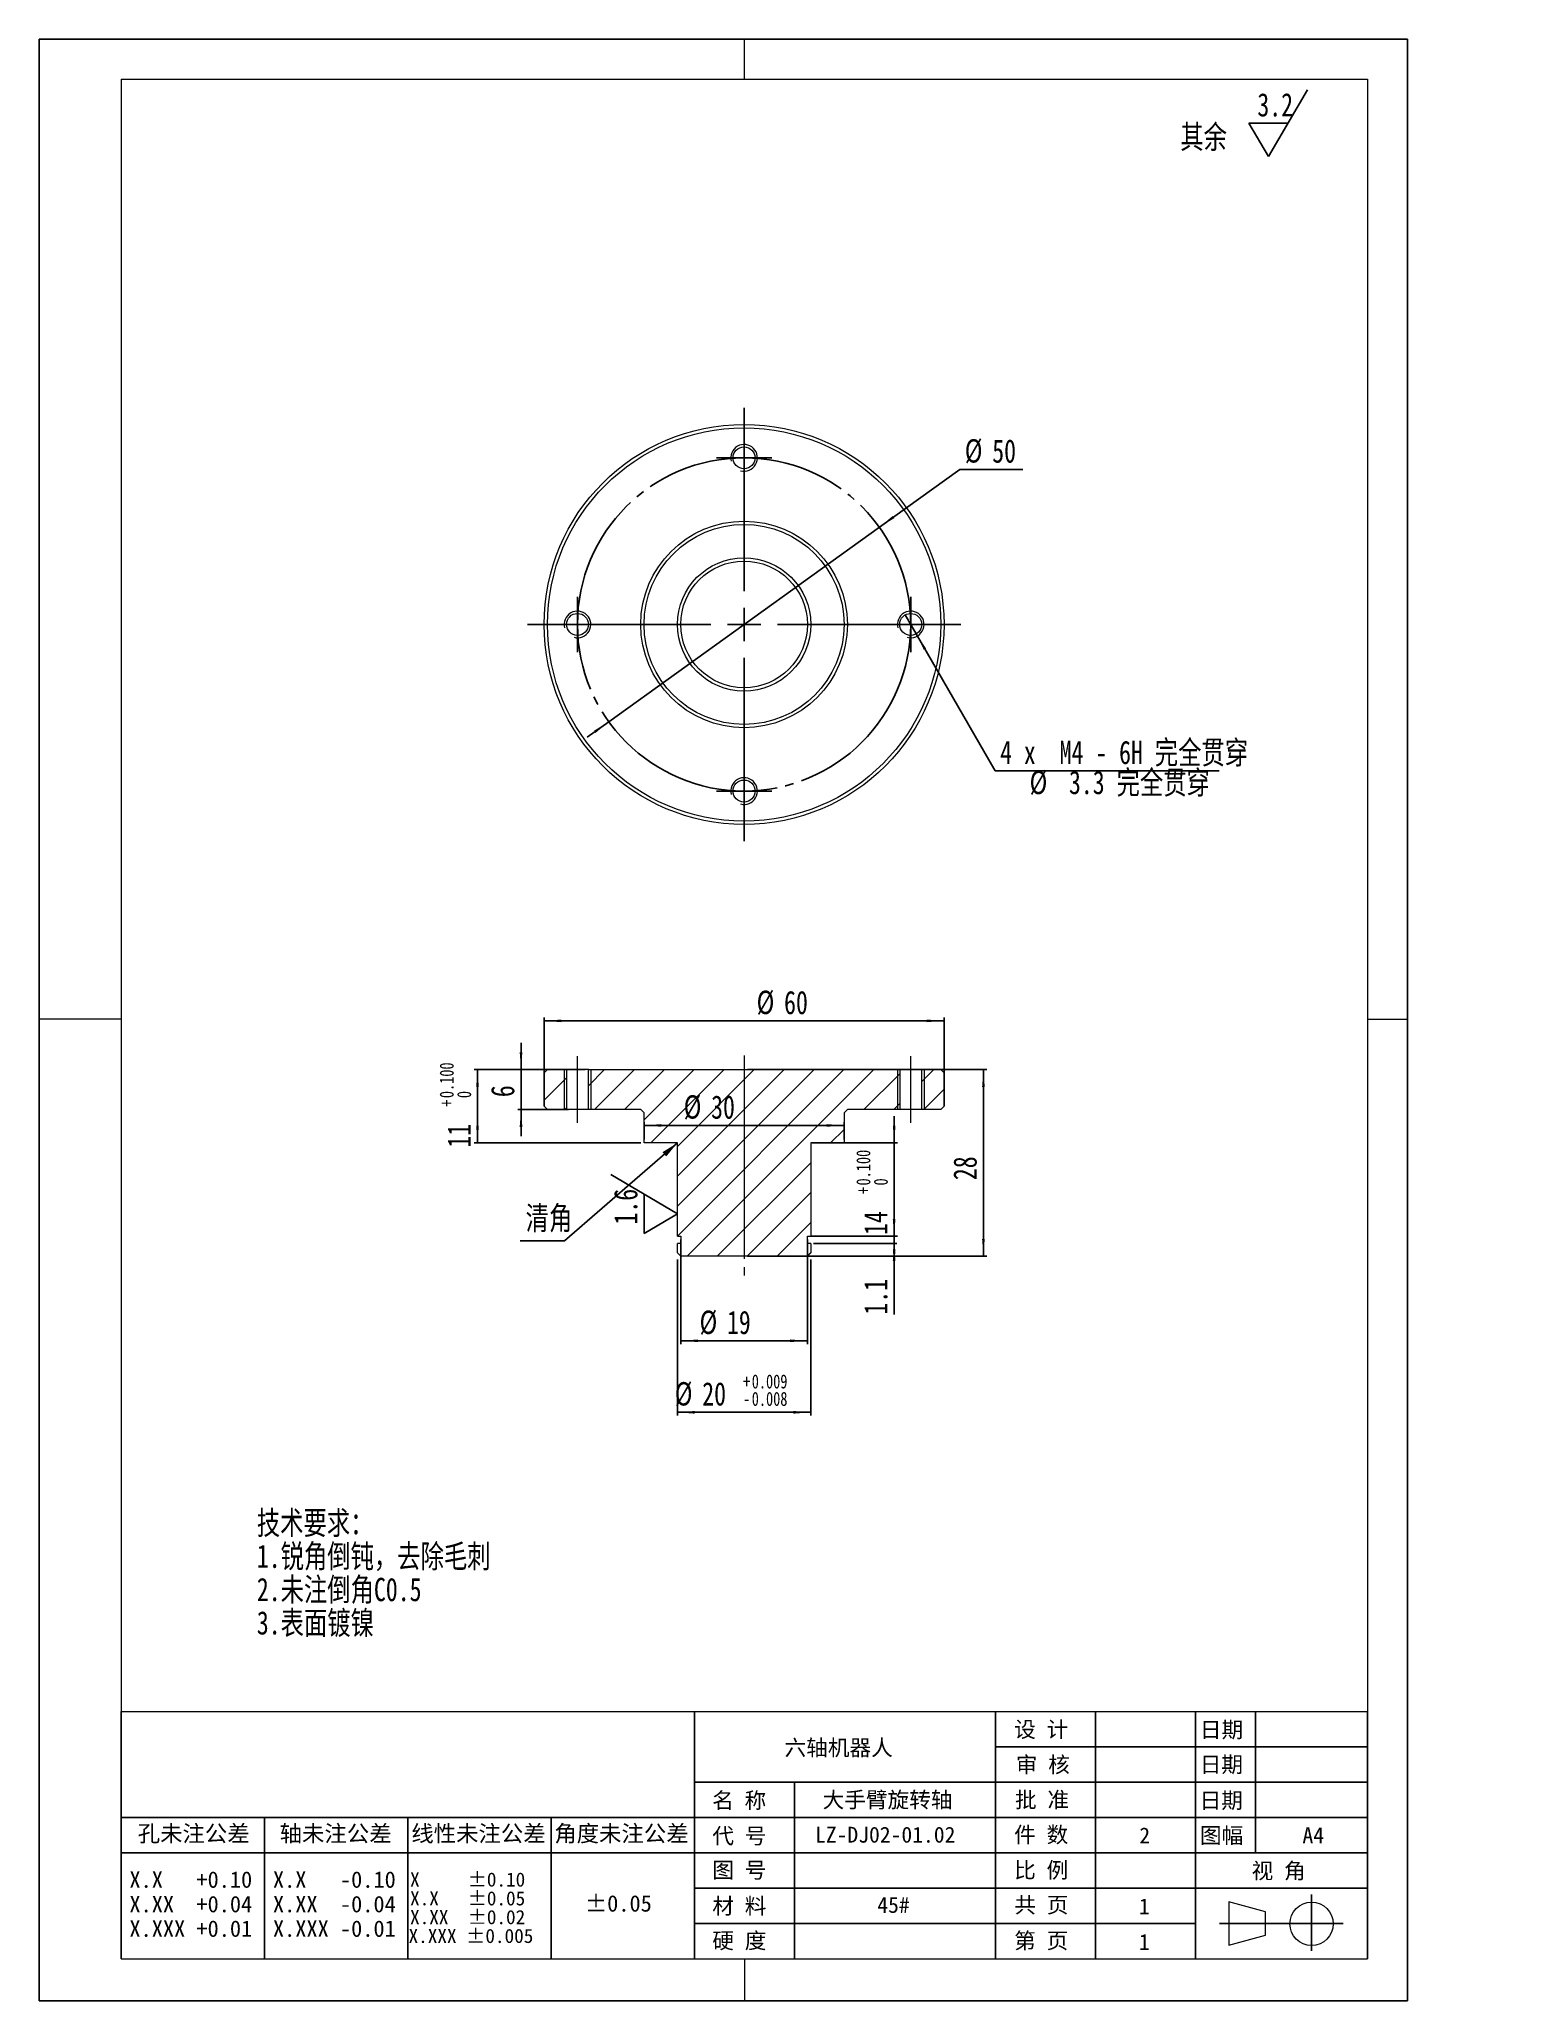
# Model space of a CAD drawing. Header units: millimetres. Extents: x 2 to 226, y 2 to 296.
import ezdxf

# ---------------------------------------------------------------- set-up
doc = ezdxf.new("R2010")
doc.units = ezdxf.units.MM
doc.linetypes.add('SLD-中心线', pattern=[34.29, 30.48, -1.27, 1.27, -1.27])
doc.linetypes.add('SLD-实线', pattern=[0])
for name, color, linetype in [('FORMAT', 7, 'SLD-实线'), ('SLD-0', 179, 'SLD-实线'), ('中心线层', 1, 'SLD-中心线'), ('图框', 7, 'SLD-实线'), ('文字层', 3, 'SLD-实线'), ('标注层', 96, 'SLD-实线')]:
    doc.layers.add(name, color=color, linetype=linetype)
doc.layers.add('粗实线', color=7, linetype='SLD-实线', lineweight=15)
doc.styles.add('SLDTEXTSTYLE0', font='HYSWLONGFANGSONG.TTF', dxfattribs={"bigfont": 'bigfont'})
doc.styles.add('SLDTEXTSTYLE1', font='SIMSUN.TTC')
doc.styles.add('SLDTEXTSTYLE2', font='SIMSUN.TTC', dxfattribs={"bigfont": 'bigfont'})
doc.styles.add('SLDTEXTSTYLE3', font='HYSWLONGFANGSONG.TTF')
doc.styles.get("Standard").update_dxf_attribs({"font": 'HYSWLONGFANGSONG.TTF'})
doc.dimstyles.new('SLDDIMSTYLE0', dxfattribs={"dimtxt": 3.5, "dimasz": 2.6, "dimexe": 0, "dimexo": 0.0625, "dimgap": 0.875, "dimtad": 0, "dimtih": 1, "dimtoh": 1, "dimdec": 3, "dimrnd": 1e-09, "dimzin": 12, "dimdsep": 46, "dimtxsty": 'SLDTEXTSTYLE3', "dimsah": 1, "dimcen": 0, "dimadec": 0, "dimazin": 3, "dimtfac": 1, "dimtdec": 3, "dimtmove": 0, "dimatfit": 3, "dimfxl": 0, "dimfrac": 2, "dimtolj": 1, "dimtzin": 12, "dimarcsym": 0})
doc.dimstyles.new('SLDDIMSTYLE1', dxfattribs={"dimtxt": 3.5, "dimasz": 2.6, "dimexe": 0, "dimexo": 0.0625, "dimgap": 0.875, "dimtad": 0, "dimtih": 1, "dimtoh": 1, "dimdec": 0, "dimrnd": 1e-09, "dimzin": 12, "dimdsep": 46, "dimtxsty": 'SLDTEXTSTYLE3', "dimblk1": 'NONE', "dimsah": 1, "dimcen": 0, "dimadec": 0, "dimazin": 3, "dimtfac": 1, "dimtdec": 3, "dimtmove": 0, "dimatfit": 3, "dimldrblk": 'NONE', "dimfxl": 0, "dimfrac": 2, "dimtolj": 1, "dimtzin": 12, "dimarcsym": 0})
doc.dimstyles.new('SLDDIMSTYLE2', dxfattribs={"dimtxt": 3.5, "dimasz": 2.6, "dimexe": 0, "dimexo": 0.0625, "dimgap": 0.875, "dimtad": 0, "dimtih": 1, "dimtoh": 1, "dimdec": 3, "dimrnd": 1e-09, "dimzin": 12, "dimdsep": 46, "dimtxsty": 'SLDTEXTSTYLE3', "dimsah": 1, "dimcen": 0.09, "dimadec": 0, "dimazin": 3, "dimtol": 1, "dimtp": 0.009, "dimtm": 0.008, "dimtfac": 1, "dimtdec": 3, "dimtofl": 0, "dimtmove": 0, "dimatfit": 3, "dimfxl": 0, "dimfrac": 2, "dimtolj": 1, "dimarcsym": 0})
doc.dimstyles.new('SLDDIMSTYLE3', dxfattribs={"dimtxt": 3.5, "dimasz": 2.6, "dimexe": 0, "dimexo": 0.0625, "dimgap": 0.875, "dimtad": 0, "dimtih": 1, "dimtoh": 1, "dimdec": 3, "dimrnd": 1e-09, "dimzin": 12, "dimdsep": 46, "dimtxsty": 'SLDTEXTSTYLE3', "dimsah": 1, "dimcen": 0.09, "dimadec": 0, "dimazin": 3, "dimtfac": 1, "dimtdec": 3, "dimtofl": 0, "dimtmove": 0, "dimatfit": 3, "dimfxl": 0, "dimfrac": 2, "dimtolj": 1, "dimtzin": 12, "dimarcsym": 0})
doc.dimstyles.new('SLDDIMSTYLE4', dxfattribs={"dimtxt": 3.5, "dimasz": 2.6, "dimexe": 0, "dimexo": 0.0625, "dimgap": 0.875, "dimtad": 1, "dimdec": 3, "dimrnd": 1e-09, "dimzin": 12, "dimdsep": 46, "dimtxsty": 'SLDTEXTSTYLE3', "dimsah": 1, "dimcen": 0.09, "dimadec": 0, "dimazin": 3, "dimtfac": 1, "dimtdec": 3, "dimtmove": 0, "dimatfit": 0, "dimfxl": 0, "dimfrac": 2, "dimtolj": 1, "dimtzin": 12, "dimarcsym": 0})
doc.dimstyles.new('SLDDIMSTYLE5', dxfattribs={"dimtxt": 3.5, "dimasz": 2.6, "dimexe": 0, "dimexo": 0.0625, "dimgap": 0.875, "dimtad": 1, "dimdec": 3, "dimrnd": 1e-09, "dimzin": 12, "dimdsep": 46, "dimtxsty": 'SLDTEXTSTYLE3', "dimsah": 1, "dimcen": 0.09, "dimadec": 0, "dimazin": 3, "dimtfac": 1, "dimtdec": 3, "dimtofl": 0, "dimtmove": 0, "dimatfit": 3, "dimfxl": 0, "dimfrac": 2, "dimtolj": 1, "dimtzin": 12, "dimarcsym": 0})
doc.dimstyles.new('SLDDIMSTYLE6', dxfattribs={"dimtxt": 3.5, "dimasz": 2.6, "dimexe": 0, "dimexo": 0.0625, "dimgap": 0.875, "dimtad": 1, "dimdec": 3, "dimrnd": 1e-09, "dimzin": 12, "dimdsep": 46, "dimtxsty": 'SLDTEXTSTYLE3', "dimsah": 1, "dimcen": 0.09, "dimadec": 0, "dimazin": 3, "dimtol": 1, "dimtp": 0.1, "dimtfac": 1, "dimtdec": 3, "dimtmove": 0, "dimatfit": 0, "dimfxl": 0, "dimfrac": 2, "dimtolj": 1, "dimtzin": 0, "dimarcsym": 0})
doc.dimstyles.new('SLDDIMSTYLE7', dxfattribs={"dimtxt": 3.5, "dimasz": 2.6, "dimexe": 0, "dimexo": 0.0625, "dimgap": 0.875, "dimtad": 1, "dimdec": 3, "dimrnd": 1e-09, "dimzin": 12, "dimdsep": 46, "dimtxsty": 'SLDTEXTSTYLE3', "dimsah": 1, "dimcen": 0.09, "dimadec": 0, "dimazin": 3, "dimtol": 1, "dimtp": 0.1, "dimtfac": 1, "dimtdec": 3, "dimtofl": 0, "dimtmove": 0, "dimatfit": 3, "dimfxl": 0, "dimfrac": 2, "dimtolj": 1, "dimtzin": 0, "dimarcsym": 0})
doc.dimstyles.new('SLDDIMSTYLE8', dxfattribs={"dimtxt": 0, "dimasz": 2.6, "dimexe": 0, "dimexo": 0.0625, "dimgap": 0, "dimtad": 0, "dimtih": 1, "dimtoh": 1, "dimdec": 0, "dimrnd": 1e-09, "dimzin": 0, "dimdsep": 46, "dimtxsty": 'Standard', "dimsah": 1, "dimcen": 0.09, "dimadec": 0, "dimazin": 0, "dimtfac": 2.6, "dimtdec": 0, "dimtofl": 0, "dimtmove": 0, "dimatfit": 3, "dimfxl": 0, "dimfrac": 2, "dimtolj": 1, "dimtzin": 0, "dimarcsym": 0})

# ---------------------------------------------------------------- blocks, each defined once
blk = doc.blocks.new('SW_NOTE_0')
at = {"layer": 'SLD-0', "color": 0, "char_height": 3.5, "attachment_point": 1, "style": 'SLDTEXTSTYLE0'}
for s, insert in [('\\M+18B5A术\\M+19776\\M+18B81\\M+18146', (0, 4.51)), ('1.锐\\M+18A70\\M+1937C钝\\M+18143\\M+18B8E\\M+18F9C\\M+196D1\\M+18E68', (0, -0.49)), ('2.\\M+196A2\\M+1928D\\M+1937C\\M+18A70C0.5', (0, -5.49)), ('3.\\M+1955C\\M+196CA镀镍', (0, -10.49))]:
    blk.add_mtext(s, dxfattribs=dict(at, insert=insert))
blk = doc.blocks.new('SW_NOTE_1')
at = {"layer": 'FORMAT', "color": 0, "char_height": 2.4625, "attachment_point": 2, "style": 'SLDTEXTSTYLE1'}
for s, insert in [('X.X   +0.10', (7.62, 2.87)), ('X.XX  +0.04', (7.62, -0.81)), ('X.XXX +0.01', (7.62, -4.49))]:
    blk.add_mtext(s, dxfattribs=dict(at, insert=insert))
blk = doc.blocks.new('SW_NOTE_2')
at = {"layer": 'FORMAT', "color": 0, "char_height": 2.4625, "attachment_point": 2, "style": 'SLDTEXTSTYLE1'}
for s, insert in [('X.X   -0.10', (7.62, 2.87)), ('X.XX  -0.04', (7.62, -0.81)), ('X.XXX -0.01', (7.62, -4.49))]:
    blk.add_mtext(s, dxfattribs=dict(at, insert=insert))
blk = doc.blocks.new('SW_NOTE_3')
at = {"layer": 'FORMAT', "color": 0, "char_height": 2.1167, "attachment_point": 2, "style": 'SLDTEXTSTYLE1'}
for s, insert in [('X     ±0.10', (7.18, 2.46)), ('X.X   ±0.05', (7.18, -0.36)), (' X.XXX ±0.005', (6.96, -6)), ('X.XX  ±0.02', (7.18, -3.18))]:
    blk.add_mtext(s, dxfattribs=dict(at, insert=insert))
blk = doc.blocks.new('SW_SFSYMBOL_0')
at = {"layer": 'SLD-0', "color": 0}
for p, q in [((1.65, -5), (7.55, 5)), ((1.65, -5), (-1.3, 0)), ((4.6, 0), (-1.3, 0))]:
    blk.add_line(p, q, dxfattribs=at)
at = {"layer": 'SLD-0', "color": 0, "insert": (0, 4.51), "char_height": 3.5, "attachment_point": 1, "style": 'SLDTEXTSTYLE3'}
blk.add_mtext('3.2', dxfattribs=at)
blk = doc.blocks.new('_D')
at = {"layer": '标注层'}
for p, q in [((128.56, 222.59), (140.62, 231.26)), ((140.62, 231.26), (150.09, 231.26)), ((87.96, 193.4), (128.56, 222.59)), ((87.96, 193.4), (84.71, 191.07))]:
    blk.add_line(p, q, dxfattribs=at)
for points in [[(128.56, 222.59), (130.79, 223.94), (130.55, 224.27)], [(87.96, 193.4), (85.73, 192.05), (85.97, 191.72)]]:
    blk.add_solid(points, dxfattribs=at)
at = {"layer": '标注层', "char_height": 3.5, "attachment_point": 1, "style": 'SLDTEXTSTYLE3'}
for s, insert in [('%%c', (141.37, 235.79, 0.1)), ('50', (145.49, 235.77, 0.1))]:
    blk.add_mtext(s, dxfattribs=dict(at, insert=insert))
blk = doc.blocks.new('_D_1')
at = {"layer": '标注层'}
for p, q in [((132.44, 209.43), (134.08, 206.57)), ((134.08, 206.57), (145.92, 186.05)), ((145.92, 186.05), (179.56, 186.05))]:
    blk.add_line(p, q, dxfattribs=at)
blk.add_solid([(134.08, 206.57), (135.21, 204.22), (135.56, 204.42)], dxfattribs=at)
at = {"layer": '标注层', "char_height": 3.5, "attachment_point": 1}
for s, insert, style in [('4 x  M4 - 6H \\M+18AAE\\M+19153贯\\M+190FA', (146.67, 190.55, -13.9), 'SLDTEXTSTYLE0'), ('%%c', (151.1, 186.05, -13.9), 'SLDTEXTSTYLE3'), (' 3.3 \\M+18AAE\\M+19153贯\\M+190FA', (155.22, 186.04, -13.9), 'SLDTEXTSTYLE0')]:
    blk.add_mtext(s, dxfattribs=dict(at, insert=insert, style=style))
blk = doc.blocks.new('_NONE')
blk = doc.blocks.new('SW_CENTERMARKSYMBOL_0')
at = {"layer": 'SLD-0', "color": 0}
for p, q in [((0, 5), (0, 32.5)), ((-5, 0), (-32.5, 0)), ((0, 0), (-2.5, 0)), ((0, 0), (0, 2.5)), ((0, 0), (0, -2.5)), ((0, 0), (2.5, 0)), ((5, 0), (32.5, 0)), ((0, -5), (0, -32.5))]:
    blk.add_line(p, q, dxfattribs=at)
blk = doc.blocks.new('SW_CENTERMARKSYMBOL_1')
at = {"layer": 'SLD-0', "color": 0}
for p, q in [((0, 2.5), (0, 4.15)), ((-2.5, 0), (-4.15, 0)), ((0, 0), (-2.5, 0)), ((0, 0), (0, 2.5)), ((0, 0), (0, -2.5)), ((0, 0), (2.5, 0)), ((2.5, 0), (4.15, 0)), ((0, -2.5), (0, -4.15))]:
    blk.add_line(p, q, dxfattribs=at)
blk = doc.blocks.new('SW_CENTERMARKSYMBOL_2')
at = {"layer": 'SLD-0', "color": 0}
for p, q in [((0, 2.5), (0, 4.15)), ((-2.5, 0), (-4.15, 0)), ((0, 0), (-2.5, 0)), ((0, 0), (0, 2.5)), ((0, 0), (0, -2.5)), ((0, 0), (2.5, 0)), ((2.5, 0), (4.15, 0)), ((0, -2.5), (0, -4.15))]:
    blk.add_line(p, q, dxfattribs=at)
blk = doc.blocks.new('SW_CENTERMARKSYMBOL_3')
at = {"layer": 'SLD-0', "color": 0}
for p, q in [((0, 2.5), (0, 4.15)), ((-2.5, 0), (-4.15, 0)), ((0, 0), (-2.5, 0)), ((0, 0), (0, 2.5)), ((0, 0), (0, -2.5)), ((0, 0), (2.5, 0)), ((2.5, 0), (4.15, 0)), ((0, -2.5), (0, -4.15))]:
    blk.add_line(p, q, dxfattribs=at)
blk = doc.blocks.new('SW_CENTERMARKSYMBOL_4')
at = {"layer": 'SLD-0', "color": 0}
for p, q in [((0, 2.5), (0, 4.15)), ((-2.5, 0), (-4.15, 0)), ((0, 0), (-2.5, 0)), ((0, 0), (0, 2.5)), ((0, 0), (0, -2.5)), ((0, 0), (2.5, 0)), ((2.5, 0), (4.15, 0)), ((0, -2.5), (0, -4.15))]:
    blk.add_line(p, q, dxfattribs=at)
blk = doc.blocks.new('_D_2')
at = {"layer": '标注层'}
for p, q in [((98.26, 112.71), (98.26, 89.29)), ((118.26, 112.71), (118.26, 89.29)), ((98.26, 89.79), (118.26, 89.79))]:
    blk.add_line(p, q, dxfattribs=at)
for points in [[(98.26, 89.79), (100.86, 89.59), (100.86, 89.99)], [(118.26, 89.79), (115.66, 89.99), (115.66, 89.59)]]:
    blk.add_solid(points, dxfattribs=at)
at = {"layer": '标注层', "attachment_point": 1, "style": 'SLDTEXTSTYLE3'}
for s, insert, char_height in [('%%c', (97.86, 94.32, -0.1), 3.5), ('20', (101.98, 94.31, -0.1), 3.5), ('+', (108.11, 95.47, -0.1), 2.1), ('0.009', (109.41, 95.47, -0.1), 2.1), ('-', (108.11, 92.86, -0.1), 2.1), ('0.008', (109.41, 92.86, -0.1), 2.1)]:
    blk.add_mtext(s, dxfattribs=dict(at, insert=insert, char_height=char_height))
blk = doc.blocks.new('_D_3')
at = {"layer": '标注层'}
for p, q in [((78.26, 135.71), (78.26, 149.02)), ((78.26, 148.52), (138.26, 148.52)), ((138.26, 148.52), (110.14, 148.52)), ((138.26, 135.71), (138.26, 149.02))]:
    blk.add_line(p, q, dxfattribs=at)
for points in [[(78.26, 148.52), (80.86, 148.32), (80.86, 148.72)], [(138.26, 148.52), (135.66, 148.72), (135.66, 148.32)]]:
    blk.add_solid(points, dxfattribs=at)
at = {"layer": '标注层', "char_height": 3.5, "attachment_point": 1, "style": 'SLDTEXTSTYLE3'}
for s, insert in [('%%c', (110.14, 153.05, -0.1)), ('60', (114.26, 153.03, -0.1))]:
    blk.add_mtext(s, dxfattribs=dict(at, insert=insert))
blk = doc.blocks.new('_D_4')
at = {"layer": '标注层'}
for p, q in [((93.26, 130.71), (93.26, 133.33)), ((93.26, 132.83), (123.26, 132.83)), ((123.26, 130.71), (123.26, 133.33))]:
    blk.add_line(p, q, dxfattribs=at)
for points in [[(93.26, 132.83), (95.86, 132.63), (95.86, 133.03)], [(123.26, 132.83), (120.66, 133.03), (120.66, 132.63)]]:
    blk.add_solid(points, dxfattribs=at)
at = {"layer": '标注层', "char_height": 3.5, "attachment_point": 1, "style": 'SLDTEXTSTYLE3'}
for s, insert in [('%%c', (99.2, 137.36, -0.1)), ('30', (103.31, 137.34, -0.1))]:
    blk.add_mtext(s, dxfattribs=dict(at, insert=insert))
blk = doc.blocks.new('_D_5')
at = {"layer": '标注层'}
for p, q in [((74.79, 141.21), (74.79, 145.21)), ((81.49, 141.21), (74.67, 141.21)), ((74.79, 135.21), (74.79, 141.21)), ((81.91, 135.21), (74.29, 135.21)), ((74.79, 135.21), (74.79, 131.21))]:
    blk.add_line(p, q, dxfattribs=at)
for points in [[(74.79, 141.21), (74.99, 143.81), (74.59, 143.81)], [(74.79, 135.21), (74.59, 132.61), (74.99, 132.61)]]:
    blk.add_solid(points, dxfattribs=at)
at = {"layer": '标注层', "insert": (70.28, 137.07, 30.1), "char_height": 3.5, "attachment_point": 1, "rotation": 90, "style": 'SLDTEXTSTYLE3'}
blk.add_mtext('6', dxfattribs=at)
blk = doc.blocks.new('_D_6')
at = {"layer": '标注层'}
for p, q in [((108.76, 141.21), (144.67, 141.21)), ((144.17, 113.21), (144.17, 141.21)), ((108.76, 113.21), (144.67, 113.21))]:
    blk.add_line(p, q, dxfattribs=at)
for points in [[(144.17, 141.21), (143.97, 138.61), (144.37, 138.61)], [(144.17, 113.21), (144.37, 115.81), (143.97, 115.81)]]:
    blk.add_solid(points, dxfattribs=at)
at = {"layer": '标注层', "insert": (139.66, 124.62, 10.1), "char_height": 3.5, "attachment_point": 1, "rotation": 90, "style": 'SLDTEXTSTYLE3'}
blk.add_mtext('28', dxfattribs=at)
blk = doc.blocks.new('_D_7')
at = {"layer": '标注层'}
for p, q in [((98.76, 115.71), (98.76, 100.02)), ((117.76, 115.71), (117.76, 100.02)), ((98.76, 100.52), (117.76, 100.52))]:
    blk.add_line(p, q, dxfattribs=at)
for points in [[(98.76, 100.52), (101.36, 100.32), (101.36, 100.72)], [(117.76, 100.52), (115.16, 100.72), (115.16, 100.32)]]:
    blk.add_solid(points, dxfattribs=at)
at = {"layer": '标注层', "char_height": 3.5, "attachment_point": 1, "style": 'SLDTEXTSTYLE3'}
for s, insert in [('%%c', (101.58, 105.05, -0.1)), ('19', (105.69, 105.03, -0.1))]:
    blk.add_mtext(s, dxfattribs=dict(at, insert=insert))
blk = doc.blocks.new('_D_8')
at = {"layer": '标注层'}
for p, q in [((130.78, 130.21), (130.78, 134.21)), ((118.46, 130.21), (131.28, 130.21)), ((130.78, 130.21), (130.78, 116.21)), ((118.25, 116.21), (131.28, 116.21)), ((130.78, 116.21), (130.78, 112.21))]:
    blk.add_line(p, q, dxfattribs=at)
for points in [[(130.78, 130.21), (130.98, 132.81), (130.58, 132.81)], [(130.78, 116.21), (130.58, 113.61), (130.98, 113.61)]]:
    blk.add_solid(points, dxfattribs=at)
at = {"layer": '标注层', "attachment_point": 1, "rotation": 90, "style": 'SLDTEXTSTYLE3'}
for s, insert, char_height in [('0.100', (125.1, 123.82, 9.9), 2.1), ('0', (127.72, 123.82, 9.9), 2.1), ('+', (125.1, 122.52, 9.9), 2.1), ('14', (126.27, 116.39, 9.9), 3.5)]:
    blk.add_mtext(s, dxfattribs=dict(at, insert=insert, char_height=char_height))
blk = doc.blocks.new('_D_9')
at = {"layer": '标注层'}
for p, q in [((130.77, 116.21), (130.77, 120.21)), ((118.65, 116.21), (131.16, 116.21)), ((118.65, 115.11), (131.16, 115.11)), ((130.77, 115.11), (130.77, 116.21)), ((130.77, 115.11), (130.77, 104.45))]:
    blk.add_line(p, q, dxfattribs=at)
for points in [[(130.77, 116.21), (130.97, 118.81), (130.57, 118.81)], [(130.77, 115.11), (130.57, 112.51), (130.97, 112.51)]]:
    blk.add_solid(points, dxfattribs=at)
at = {"layer": '标注层', "insert": (126.26, 104.45, 10.5), "char_height": 3.5, "attachment_point": 1, "rotation": 90, "style": 'SLDTEXTSTYLE3'}
blk.add_mtext('1.1', dxfattribs=at)
blk = doc.blocks.new('_D_10')
at = {"layer": '标注层'}
for p, q in [((84.41, 141.21), (67.76, 141.21)), ((68.26, 141.21), (68.26, 130.21)), ((92.76, 130.21), (67.76, 130.21))]:
    blk.add_line(p, q, dxfattribs=at)
for points in [[(68.26, 141.21), (68.06, 138.61), (68.46, 138.61)], [(68.26, 130.21), (68.46, 132.81), (68.06, 132.81)]]:
    blk.add_solid(points, dxfattribs=at)
at = {"layer": '标注层', "attachment_point": 1, "rotation": 90, "style": 'SLDTEXTSTYLE3'}
for s, insert, char_height in [('0.100', (62.58, 136.93, 0.1), 2.1), ('+', (62.58, 135.63, 0.1), 2.1), ('0', (65.2, 136.93, 0.1), 2.1), ('11', (63.75, 129.5, 0.1), 3.5)]:
    blk.add_mtext(s, dxfattribs=dict(at, insert=insert, char_height=char_height))
blk = doc.blocks.new('SW_NOTE_4')
at = {"layer": '文字层', "color": 0}
for p, q in [((-6.67, 0), (0, 0)), ((0, 0), (-6.67, 0)), ((-6.67, 0), (0, 0)), ((0, 0), (-6.67, 0)), ((-6.67, 0), (0, 0)), ((0, 0), (-6.67, 0))]:
    blk.add_line(p, q, dxfattribs=at)
at = {"layer": '文字层', "color": 0, "insert": (-5.85, 5.19), "char_height": 3.5, "attachment_point": 1, "style": 'SLDTEXTSTYLE0'}
blk.add_mtext('\\M+190B4\\M+18A70', dxfattribs=at)
blk = doc.blocks.new('SW_SFSYMBOL_1')
at = {"layer": '标注层', "color": 0}
for p, q in [((5, 1.63), (-5, 7.53)), ((0, 4.58), (0, -1.32)), ((5, 1.63), (0, -1.32))]:
    blk.add_line(p, q, dxfattribs=at)
at = {"layer": '标注层', "color": 0, "insert": (-4.51, 0), "char_height": 3.5, "attachment_point": 1, "rotation": 90, "style": 'SLDTEXTSTYLE3'}
blk.add_mtext('1.6', dxfattribs=at)

msp = doc.modelspace()

# ---------------------------------------------------------------- hatches: boundary and pattern name
at = {"linetype": 'SLD-实线', "lineweight": 0}
h = msp.add_hatch(dxfattribs=at)
h.set_pattern_fill('ANSI31', style=0)
h.paths.add_polyline_path([(81.6096, 135.2051), (81.6096, 141.2051), (78.7596, 141.2051), (78.2596, 140.7051), (78.2596, 135.7051), (78.7596, 135.2051)], flags=0)
h = msp.add_hatch(dxfattribs=at)
h.set_pattern_fill('ANSI31', style=0)
h.paths.add_polyline_path([(92.7596, 135.2051), (93.2596, 134.7051), (93.2596, 130.2051), (98.2596, 130.2051), (98.2596, 116.2051), (98.7596, 116.2051), (98.7596, 115.1051), (98.2596, 115.1051), (98.2596, 113.7051), (98.7596, 113.2051), (117.7596, 113.2051), (118.2596, 113.7051), (118.2596, 115.1051), (117.7596, 115.1051), (117.7596, 116.2051), (118.2596, 116.2051), (118.2596, 130.2051), (123.2596, 130.2051), (123.2596, 134.7051), (123.7596, 135.2051), (131.6096, 135.2051), (131.6096, 141.2051), (84.9096, 141.2051), (84.9096, 135.2051)], flags=0)
h = msp.add_hatch(dxfattribs=at)
h.set_pattern_fill('ANSI31', style=0)
h.paths.add_polyline_path([(137.7596, 135.2051), (138.2596, 135.7051), (138.2596, 140.7051), (137.7596, 141.2051), (134.9096, 141.2051), (134.9096, 135.2051)], flags=0)

# ---------------------------------------------------------------- linework, layer by layer
at = {"color": 7, "linetype": 'SLD-实线', "lineweight": 15}
for p, q in [((78.7596, 141.2051), (78.2596, 140.7051)), ((78.2596, 135.7051), (78.2596, 140.7051)), ((78.7596, 141.2051), (81.6096, 141.2051)), ((81.6096, 141.2051), (81.6096, 135.2051)), ((84.9096, 141.2051), (81.6096, 141.2051)), ((84.9096, 135.2051), (84.9096, 141.2051)), ((84.9096, 141.2051), (131.6096, 141.2051)), ((131.6096, 141.2051), (131.6096, 135.2051)), ((134.9096, 141.2051), (131.6096, 141.2051)), ((134.9096, 135.2051), (134.9096, 141.2051)), ((134.9096, 141.2051), (137.7596, 141.2051)), ((138.2596, 140.7051), (137.7596, 141.2051)), ((138.2596, 140.7051), (138.2596, 135.7051)), ((78.2596, 135.7051), (78.7596, 135.2051)), ((137.7596, 135.2051), (138.2596, 135.7051)), ((81.6096, 135.2051), (78.7596, 135.2051)), ((84.9096, 135.2051), (81.6096, 135.2051)), ((92.7596, 135.2051), (84.9096, 135.2051)), ((93.2596, 134.7051), (92.7596, 135.2051)), ((93.2596, 130.2051), (93.2596, 134.7051)), ((123.7596, 135.2051), (123.2596, 134.7051)), ((123.2596, 134.7051), (123.2596, 130.2051)), ((131.6096, 135.2051), (123.7596, 135.2051)), ((134.9096, 135.2051), (131.6096, 135.2051)), ((137.7596, 135.2051), (134.9096, 135.2051)), ((98.2596, 130.2051), (93.2596, 130.2051)), ((98.2596, 116.2051), (98.2596, 130.2051)), ((123.2596, 130.2051), (118.2596, 130.2051)), ((118.2596, 130.2051), (118.2596, 116.2051)), ((98.2596, 116.2051), (98.7596, 116.2051)), ((98.2596, 113.7051), (98.2596, 115.1051)), ((98.7596, 115.1051), (98.2596, 115.1051)), ((98.7596, 116.2051), (98.7596, 115.1051)), ((117.7596, 116.2051), (118.2596, 116.2051)), ((117.7596, 115.1051), (117.7596, 116.2051)), ((118.2596, 115.1051), (117.7596, 115.1051)), ((118.2596, 115.1051), (118.2596, 113.7051)), ((98.2596, 113.7051), (98.7596, 113.2051)), ((117.7596, 113.2051), (98.7596, 113.2051)), ((117.7596, 113.2051), (118.2596, 113.7051))]:
    msp.add_line(p, q, dxfattribs=at)
at = {"color": 7, "linetype": 'SLD-实线', "lineweight": 0}
for p, q in [((81.2596, 141.2051), (81.2596, 135.2051)), ((85.2596, 141.2051), (85.2596, 135.2051)), ((131.2596, 141.2051), (131.2596, 135.2051)), ((135.2596, 141.2051), (135.2596, 135.2051))]:
    msp.add_line(p, q, dxfattribs=at)
at = {"color": 7, "linetype": 'SLD-实线', "lineweight": 15}
for centre, radius in [((108.2596, 207.9967), 30), ((108.2596, 207.9967), 29.5), ((108.2596, 232.9967), 1.65), ((108.2596, 207.9967), 15.5), ((108.2596, 207.9967), 15), ((108.2596, 207.9967), 10), ((108.2596, 207.9967), 9.5), ((83.2596, 207.9967), 1.65), ((133.2596, 207.9967), 1.65), ((108.2596, 182.9967), 1.65)]:
    msp.add_circle(centre, radius, dxfattribs=at)
at = {"color": 7, "linetype": 'SLD-实线', "lineweight": 0}
for centre in [(108.2596, 232.9967), (83.2596, 207.9967), (133.2596, 207.9967), (108.2596, 182.9967)]:
    msp.add_arc(centre, 2, 255, 195, dxfattribs=at)
at = {"layer": 'FORMAT'}
for p, q in [((14.8, 44.9), (14.8, 7.8)), ((100.8, 44.9), (100.8, 7.8)), ((146, 44.9), (146, 7.8)), ((161, 44.9), (161, 7.8)), ((176, 44.9), (176, 7.8)), ((185, 44.9), (185, 23.7)), ((201.8, 44.9), (201.8, 7.8)), ((201.8, 39.6), (146, 39.6)), ((201.8, 34.3), (100.8, 34.3)), ((115.8, 34.3), (115.8, 7.8)), ((14.8, 29), (201.8, 29)), ((36.3, 29), (36.3, 7.8)), ((57.8, 29), (57.8, 7.8)), ((79.3, 29), (79.3, 7.8)), ((14.8, 23.7), (201.8, 23.7)), ((100.8, 18.4), (201.8, 18.4)), ((176, 13.1), (100.8, 13.1))]:
    msp.add_line(p, q, dxfattribs=at)
at = {"layer": 'SLD-0', "linetype": 'SLD-中心线', "lineweight": 0}
for p, q in [((83.2596, 133.2051), (83.2596, 143.2051)), ((108.2596, 143.3125), (108.2596, 109.9293)), ((133.2596, 133.2051), (133.2596, 143.2051))]:
    msp.add_line(p, q, dxfattribs=at)
at = {"layer": 'SLD-0'}
for p, q in [((193.4139, 17.4564), (193.4139, 8.9713)), ((179.5871, 13.1), (187.8367, 13.1)), ((187.8367, 13.1), (198.1694, 13.1))]:
    msp.add_line(p, q, dxfattribs=at)
at = {"layer": '中心线层', "linetype": 'SLD-中心线'}
msp.add_circle((108.2596, 207.9967), 25, dxfattribs=at)
at = {"layer": '图框'}
for p, q in [((2.5, 295.8), (207.8, 295.8)), ((2.5, 295.8), (2.5, 1.5)), ((207.8, 295.8), (207.8, 1.5)), ((2.5, 1.5), (207.8, 1.5))]:
    msp.add_line(p, q, dxfattribs=at)
at = {"layer": '粗实线'}
for p, q in [((108.3, 289.8), (108.3, 295.8)), ((14.8, 289.8), (201.8, 289.8)), ((14.8, 289.8), (14.8, 7.8)), ((201.8, 289.8), (201.8, 7.8)), ((14.8, 148.8), (2.5, 148.8)), ((201.8, 148.8), (207.8, 148.8)), ((14.8, 44.9), (201.8, 44.9)), ((180.9814, 16.35), (180.9814, 9.85)), ((186.5005, 14.8395), (180.9814, 16.35)), ((186.5005, 11.3605), (186.5005, 14.8395)), ((180.9814, 9.85), (186.5005, 11.3605)), ((14.8, 7.8), (201.8, 7.8)), ((14.8, 7.8), (201.8, 7.8)), ((108.3, 7.8), (108.3, 1.5))]:
    msp.add_line(p, q, dxfattribs=at)
msp.add_circle((193.4139, 13.0453), 3.25, dxfattribs=at)

# ---------------------------------------------------------------- block references
at = {"layer": 'FORMAT'}
for name, p in [('SW_NOTE_1', (17.6243, 18.0463)), ('SW_NOTE_2', (39.1628, 18.0463)), ('SW_NOTE_3', (59.6012, 18.2882))]:
    msp.add_blockref(name, p, dxfattribs=at)
at = {"layer": 'SLD-0'}
for name, p in [('SW_SFSYMBOL_0', (185.2702, 283.2052)), ('SW_CENTERMARKSYMBOL_0', (108.2596, 207.9967)), ('SW_CENTERMARKSYMBOL_3', (108.2596, 232.9967)), ('SW_CENTERMARKSYMBOL_2', (83.2596, 207.9967)), ('SW_CENTERMARKSYMBOL_4', (133.2596, 207.9967)), ('SW_CENTERMARKSYMBOL_1', (108.2596, 182.9967)), ('SW_NOTE_0', (35.1486, 70.4458))]:
    msp.add_blockref(name, p, dxfattribs=at)
at = {"layer": '文字层'}
msp.add_blockref('SW_NOTE_4', (81.3333, 115.5), dxfattribs=at)
at = {"layer": '标注层'}
msp.add_blockref('SW_SFSYMBOL_1', (93.2598, 117.9595), dxfattribs=at)

# ---------------------------------------------------------------- texts
at = {"layer": 'FORMAT', "attachment_point": 2}
for s, insert, char_height, style in [('设 计', (152.8441, 43.4064), 2.38125, 'SLDTEXTSTYLE2'), ('\\M+193FA\\M+18AFA', (179.8956, 43.3594), 2.38125, 'SLDTEXTSTYLE2'), ('审 \\M+18A6A', (153.0811, 38.1245), 2.38125, 'SLDTEXTSTYLE2'), ('\\M+193FA\\M+18AFA', (179.8682, 38.1432), 2.38125, 'SLDTEXTSTYLE2'), ('\\M+196BC \\M+18FCC', (107.5225, 32.7564), 2.38125, 'SLDTEXTSTYLE2'), ('\\M+194E1 \\M+18F79', (152.9665, 32.8475), 2.38125, 'SLDTEXTSTYLE2'), ('\\M+193FA\\M+18AFA', (179.8518, 32.751), 2.38125, 'SLDTEXTSTYLE2'), ('\\M+18D45\\M+196A2\\M+1928D\\M+18CF6\\M+18DB7', (25.6761, 27.8303), 2.4625, 'SLDTEXTSTYLE2'), ('轴\\M+196A2\\M+1928D\\M+18CF6\\M+18DB7', (46.9723, 27.8303), 2.4625, 'SLDTEXTSTYLE2'), ('线\\M+190AB\\M+196A2\\M+1928D\\M+18CF6\\M+18DB7', (68.409, 27.8303), 2.4625, 'SLDTEXTSTYLE2'), ('\\M+18A70\\M+19378\\M+196A2\\M+1928D\\M+18CF6\\M+18DB7', (89.8592, 27.8303), 2.4625, 'SLDTEXTSTYLE2'), ('\\M+191E3 \\M+18D86', (107.5525, 27.432), 2.38125, 'SLDTEXTSTYLE2'), ('\\M+18C8F \\M+19094', (152.8441, 27.6058), 2.38125, 'SLDTEXTSTYLE2'), ('图\\M+1959D', (179.9105, 27.4994), 2.38125, 'SLDTEXTSTYLE2'), ('A4', (193.6594, 27.525), 2.38125, 'SLDTEXTSTYLE1'), ('图 \\M+18D86', (107.5525, 22.2983), 2.38125, 'SLDTEXTSTYLE2'), ('\\M+194E4 \\M+197E1', (152.8441, 22.2983), 2.38125, 'SLDTEXTSTYLE2'), ('视 \\M+18A70', (188.4613, 22.1909), 2.38125, 'SLDTEXTSTYLE2'), ('±0.05', (89.3904, 17.3378), 2.4625, 'SLDTEXTSTYLE1'), ('\\M+18DDE \\M+197BF', (107.5525, 16.9086), 2.38125, 'SLDTEXTSTYLE2'), ('\\M+18BA4 页', (152.8825, 17.0718), 2.38125, 'SLDTEXTSTYLE2'), ('1', (168.2978, 16.8438), 2.3813, 'SLDTEXTSTYLE1'), ('\\M+18D64 \\M+19378', (107.5525, 11.7136), 2.38125, 'SLDTEXTSTYLE2'), ('\\M+191E6 页', (152.8441, 11.7136), 2.38125, 'SLDTEXTSTYLE2'), ('1', (168.3131, 11.5161), 2.3813, 'SLDTEXTSTYLE1')]:
    msp.add_mtext(s, dxfattribs=dict(at, insert=insert, char_height=char_height, style=style))
at = {"layer": 'SLD-0'}
for s, insert, char_height, attachment_point, style in [('\\M+191B4\\M+1975D', (173.7145, 282.9021), 3.5, 1, 'SLDTEXTSTYLE0'), ('\\M+1985A轴\\M+18AF7\\M+18AED\\M+1906C', (122.4476, 40.6651), 2.38125, 2, 'SLDTEXTSTYLE2'), ('\\M+191E5\\M+18EE8\\M+1E45D\\M+190F9转轴', (129.7843, 32.8475), 2.38125, 2, 'SLDTEXTSTYLE2'), ('LZ-DJ02-01.02', (129.437, 27.6058), 2.38125, 2, 'SLDTEXTSTYLE1'), ('2', (168.3701, 27.4994), 2.3813, 2, 'SLDTEXTSTYLE1'), ('45#', (130.6772, 17.0718), 2.38125, 2, 'SLDTEXTSTYLE1')]:
    msp.add_mtext(s, dxfattribs=dict(at, insert=insert, char_height=char_height, attachment_point=attachment_point, style=style))

# ---------------------------------------------------------------- dimensions: what is measured, and where the dimension line sits
at = {"layer": '标注层'}
dim = msp.add_diameter_dim_2p(p1=(128.5588, 222.5891), p2=(87.9603, 193.4042), dimstyle='SLDDIMSTYLE0', dxfattribs=at)
dim.commit()
dim.dimension.update_dxf_attribs({"geometry": '_D', "text_midpoint": (145.7329, 233.9473), "dimtype": 163})
dim = msp.add_diameter_dim_2p(p1=(132.4351, 209.4259), p2=(134.0841, 206.5675), text='<> x  M4 - 6H 完全贯穿\\P%%c 3.3 完全贯穿\\P', dimstyle='SLDDIMSTYLE1', override={"dimpost": '<>'}, dxfattribs=at)
dim.commit()
dim.dimension.update_dxf_attribs({"geometry": '_D_1', "text_midpoint": (163.1145, 185.9473), "dimtype": 163})
for base, p1, p2, dimstyle, picture, middle in [((138.2596, 151.2051), (78.2596, 135.2051), (138.2596, 135.2051), 'SLDDIMSTYLE3', '_D_3', (114.499, 151.2051)), ((123.2596, 135.5148), (93.2596, 130.2051), (123.2596, 130.2051), 'SLDDIMSTYLE3', '_D_4', (103.5591, 135.5148)), ((117.7596, 103.2051), (98.7596, 116.2051), (117.7596, 116.2051), 'SLDDIMSTYLE3', '_D_7', (105.9347, 103.2051)), ((118.2596, 92.5862), (98.2596, 113.2051), (118.2596, 113.2051), 'SLDDIMSTYLE2', '_D_2', (105.9347, 92.5862))]:
    dim = msp.add_linear_dim(base=base, p1=p1, p2=p2, text='%%c<>', dimstyle=dimstyle, dxfattribs=at)
    dim.commit()
    dim.dimension.update_dxf_attribs({"geometry": picture, "text_midpoint": middle, "dimtype": 160})
for base, p1, p2, dimstyle, picture, middle in [((72.6269, 141.2051), (108.2596, 135.2051), (108.2596, 141.2051), 'SLDDIMSTYLE4', '_D_5', (72.6269, 138.5966)), ((68.2596, 130.2051), (84.9096, 141.2051), (93.2596, 130.2051), 'SLDDIMSTYLE7', '_D_10', (68.2596, 135.5148)), ((142.0041, 141.2051), (108.2596, 113.2051), (108.2596, 141.2051), 'SLDDIMSTYLE5', '_D_6', (142.0041, 126.9159)), ((127.9894, 116.2051), (108.2596, 130.2051), (108.2596, 116.2051), 'SLDDIMSTYLE6', '_D_8', (127.9894, 122.4044)), ((128.6052, 116.2051), (108.2596, 115.1051), (108.2596, 116.2051), 'SLDDIMSTYLE4', '_D_9', (128.6052, 107.5185))]:
    dim = msp.add_linear_dim(base=base, p1=p1, p2=p2, angle=90, dimstyle=dimstyle, dxfattribs=at)
    dim.commit()
    dim.dimension.update_dxf_attribs({"geometry": picture, "text_midpoint": middle, "dimtype": 160})

# ---------------------------------------------------------------- leaders
at = {"layer": '文字层'}
msp.add_leader([(98.2596, 130.2051), (81.3333, 115.5)], dimstyle='SLDDIMSTYLE8', dxfattribs=at)

doc.saveas('drawing.dxf')
